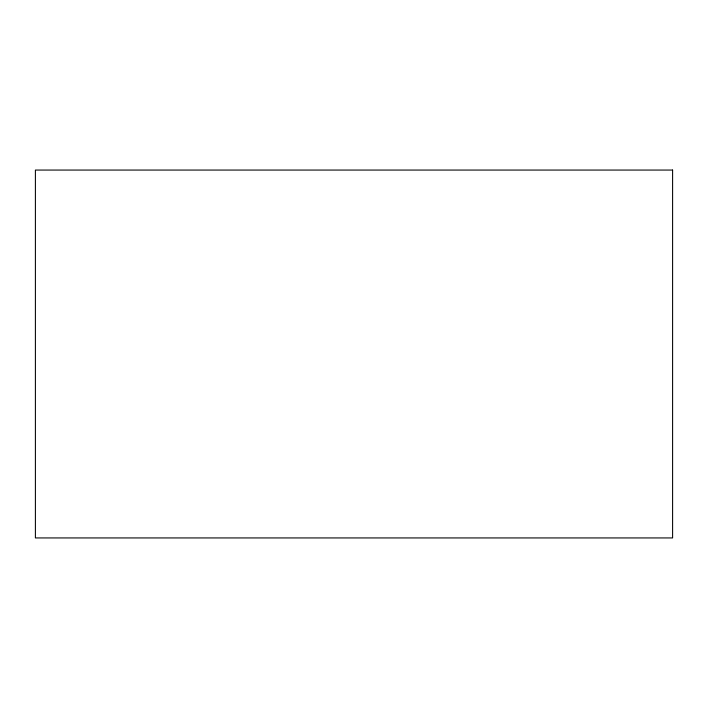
<?xml version="1.0" encoding="UTF-8"?>
<svg xmlns="http://www.w3.org/2000/svg" width="708" height="708" viewBox="0 0 708 708"><rect width="100%" height="100%" fill="white"/><g stroke="black" fill="none" stroke-linecap="round" stroke-linejoin="round"><path stroke-width="1.06" d="M672.6 170.062L35.4 170.062L35.4 537.938L672.6 537.938L672.6 170.062"/></g></svg>
